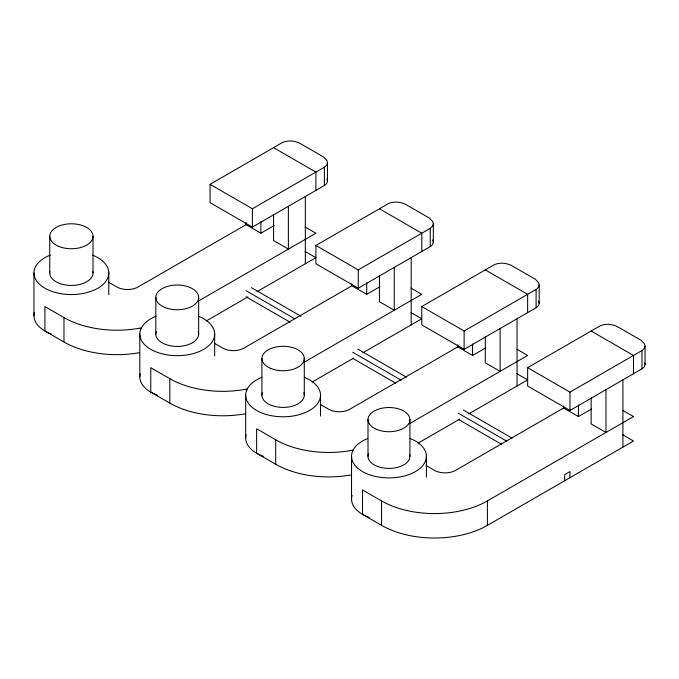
<?xml version="1.0" encoding="UTF-8"?>
<svg xmlns="http://www.w3.org/2000/svg" width="679" height="679" viewBox="0 0 679 679"><rect width="100%" height="100%" fill="white"/><g stroke="black" fill="none" stroke-linecap="round" stroke-linejoin="round"><path stroke-width="1.02" d="M327.465 162.824L326.794 164.997L324.384 167.204L252.401 208.767L210.057 184.323L210.057 202.656L252.401 227.1L325.105 185.078L326.794 183.338L327.465 181.157L327.465 162.824L326.905 160.482L323.645 157.044L300.593 143.693C295.009 140.697 287.82 139.84 282.04 142.76L210.057 184.323M433.329 223.943L432.659 226.115L430.248 228.322L358.257 269.886L315.913 245.442L315.913 263.775L358.257 288.219L430.97 246.197L432.659 244.457L433.329 242.276L433.329 223.943L432.769 221.6L429.501 218.163L406.449 204.812C400.873 201.816 393.676 200.959 387.904 203.878L315.913 245.442M539.185 285.061L538.515 287.234L536.104 289.441L464.122 331.004L421.778 306.56L421.778 324.893L464.122 349.337L536.826 307.315L538.515 305.575L539.185 303.394L539.185 285.061L538.634 282.719L535.366 279.273L512.314 265.93C506.738 262.934 499.54 262.069 493.76 264.997L421.778 306.56M645.05 346.18L644.379 348.352L641.969 350.559L569.978 392.123L527.634 367.678L527.634 386.012L569.978 410.456L642.69 368.434L644.379 366.685L645.05 364.513L645.05 346.18L644.49 343.837L641.222 340.391L618.17 327.049C612.594 324.053 605.396 323.187 599.625 326.115L527.634 367.678M246.469 224.418L138.066 286.996A14.972 8.64 0 0 1 116.898 286.996L108.564 282.184M246.044 222.576L246.044 224.656L260.872 233.22L274.104 225.581M198.624 300.933L315.913 233.22L305.109 226.973M206.246 320.98L247.928 296.918M257.061 291.647L315.913 257.664L305.109 251.425M352.333 285.536L243.931 348.115A14.972 8.64 0 0 1 222.754 348.115L214.42 343.302M351.909 283.695L351.909 285.774L366.728 294.338L379.96 286.691M303.632 362.544L421.778 294.338L410.965 288.091M312.102 382.099L353.784 358.037M362.917 352.766L421.778 318.782L410.965 312.544M458.189 346.655L349.795 409.233A14.972 8.64 0 0 1 328.619 409.233L320.284 404.421M457.773 344.813L457.773 346.893L472.592 355.457L485.825 347.809M409.496 423.662L527.634 355.457L516.829 349.21M417.967 443.217L459.649 419.155M468.782 413.884L527.634 379.901L516.829 373.662M564.054 407.773L455.651 470.352A14.972 8.64 0 0 1 434.484 470.352L426.14 465.539M563.629 405.923L563.629 408.011L578.449 416.575L591.681 408.928M622.685 434.781L633.499 441.019L487.412 525.359A74.851 43.218 0 0 1 381.547 525.359L362.493 514.359L362.493 489.915L381.547 500.915A74.851 43.218 0 0 0 487.412 500.915L633.499 416.575L622.685 410.328M273.569 147.649L315.913 172.101L315.913 190.434M379.434 208.767L421.778 233.22L421.778 251.553M485.29 269.886L527.634 294.33L527.634 312.671M591.154 331.004L633.499 355.448L633.499 373.789M251.374 287.633L300.958 316.253M357.884 349.125L406.543 377.218M463.477 410.082L512.136 438.184M246.078 290.688L294.745 318.782M352.588 352.18L401.255 380.274M458.181 413.138L506.84 441.24M246.078 296.799L290.154 322.245M352.588 358.291L395.747 383.202M458.181 419.257L501.331 444.168M141.639 327.787A74.851 43.218 0 0 1 63.97 317.56L44.916 306.56L44.916 331.004L63.97 342.004A74.851 43.218 0 0 0 139.602 352.63M247.496 388.906A74.851 43.218 0 0 1 169.826 378.678L150.772 367.678L150.772 392.123L169.826 403.122A74.851 43.218 0 0 0 245.467 413.749M353.36 450.024A74.851 43.218 0 0 1 275.691 439.797L256.637 428.797L256.637 453.241L275.691 464.241A74.851 43.218 0 0 0 351.323 474.867M538.634 301.052L539.185 303.394M432.769 239.933L433.329 242.276M326.905 178.815L327.465 181.157M644.812 362.951L645.05 364.513M641.969 350.559L641.969 368.901M622.915 379.901L622.915 447.13M605.974 389.678L605.974 432.464L591.154 423.908L591.154 397.818M578.449 405.091L578.449 416.575M569.978 392.123L569.978 410.456M569.978 477.693L569.978 471.574L564.69 474.629L564.69 480.749M536.104 289.441L536.104 307.782M517.05 318.782L517.05 386.012M500.117 328.56L500.117 371.345L485.29 362.79L485.29 336.699M487.412 500.915L487.412 525.359M472.592 343.973L472.592 355.457M464.122 331.004L464.122 349.337M430.248 228.322L430.248 246.664M426.387 456.296L426.387 477.167M411.194 257.664L411.194 324.893M409.921 419.622L409.921 456.296M394.253 267.441L394.253 310.227L379.434 301.671L379.434 275.581M381.547 500.915L381.547 525.359M368.001 419.622L368.001 456.296M366.728 282.854L366.728 294.338M358.257 269.886L358.257 288.219M351.535 456.296L351.535 499.082M324.384 167.204L324.384 185.545M320.53 395.178L320.53 416.049M305.329 196.545L305.329 263.775M304.285 358.504L304.285 395.178M288.388 206.323L288.388 249.108L273.569 240.553L273.569 214.462M275.691 439.797L275.691 464.241M261.916 358.504L261.916 395.178M260.872 221.736L260.872 233.22M252.401 208.767L252.401 227.1M245.671 395.178L245.671 437.963M214.666 334.06L214.666 355.974M198.65 297.394L198.65 334.06M169.826 378.678L169.826 403.122M155.831 297.394L155.831 334.06M139.815 334.06L139.815 376.845M108.801 272.941L108.801 294.856M93.015 236.275L93.015 272.941M63.97 317.56L63.97 342.004M49.745 236.275L49.745 272.941M33.95 272.941L33.95 315.727M51.672 334.093A37.43 21.609 0 0 1 34.332 312.654M92.582 255.134A37.43 21.609 0 0 1 99.406 287.259A37.43 21.609 0 0 1 43.346 287.259A37.43 21.609 0 0 1 50.17 255.134M157.528 395.212A37.43 21.609 0 0 1 140.188 373.773M198.446 316.253A37.43 21.609 0 0 1 205.27 348.378A37.43 21.609 0 0 1 149.21 348.378A37.43 21.609 0 0 1 156.034 316.253M263.393 456.33A37.43 21.609 0 0 1 246.053 434.891M304.311 377.371A37.43 21.609 0 0 1 311.126 409.496A37.43 21.609 0 0 1 255.066 409.496A37.43 21.609 0 0 1 261.89 377.371M409.709 454.574A20.956 12.103 0 0 1 388.21 468.391A20.956 12.103 0 0 1 368.476 453.725M369.249 517.449A37.43 21.609 0 0 1 352.087 495.381M410.167 438.49A37.43 21.609 0 0 1 416.991 470.615A37.43 21.609 0 0 1 360.931 470.615A37.43 21.609 0 0 1 367.755 438.49M303.836 392.674A21.185 12.23 0 0 1 283.101 407.408A21.185 12.23 0 0 1 262.366 392.674M92.896 271.651A21.635 12.494 0 0 1 71.38 285.435A21.635 12.494 0 0 1 49.864 271.651M198.192 331.53A21.405 12.358 0 0 1 177.236 346.417A21.405 12.358 0 0 1 156.28 331.53M376.658 429.425A20.956 12.103 0 0 0 409.81 420.878A20.956 12.103 0 0 0 380.41 408.58A20.956 12.103 0 0 0 376.658 429.425M270.666 368.408A21.185 12.23 0 0 0 304.167 359.768A21.185 12.23 0 0 0 274.46 347.342A21.185 12.23 0 0 0 270.666 368.408M58.683 246.384A21.635 12.494 0 0 0 92.896 237.565A21.635 12.494 0 0 0 62.553 224.868A21.635 12.494 0 0 0 58.683 246.384M164.674 307.4A21.405 12.358 0 0 0 198.531 298.667A21.405 12.358 0 0 0 168.502 286.105A21.405 12.358 0 0 0 164.674 307.4"/></g></svg>
